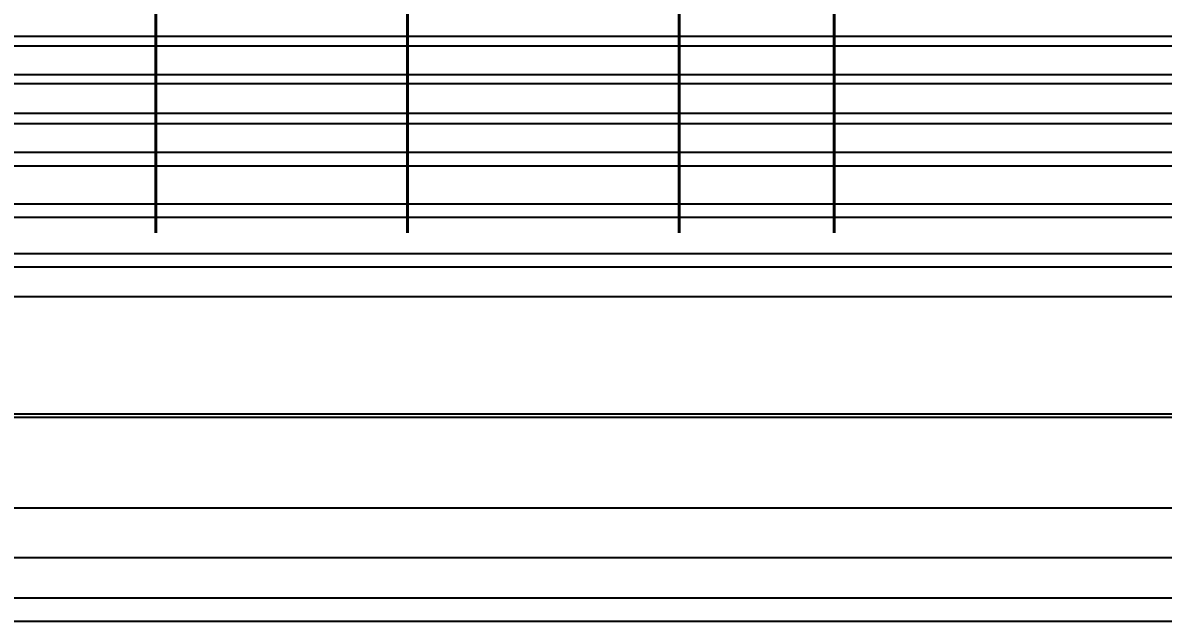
# Model space of a CAD drawing. Header units: inches. Extents: x 16928 to 514628, y -1471 to 241387.
# Drawn here: x 83904.4 to 84036.7, y 15419.6 to 15489 of the extents above; entities that cross this region are included whole.
import ezdxf

# ---------------------------------------------------------------- set-up
doc = ezdxf.new("R2010")
doc.units = ezdxf.units.IN
doc.header["$MEASUREMENT"] = 0
doc.layers.add('Edges', color=7, linetype='Continuous')
doc.styles.add('LAILA', font='romans.shx', dxfattribs={"width": 0.85})

# ---------------------------------------------------------------- blocks, each defined once
blk = doc.blocks.new('1.0HP AIR CONDITION')
for p, q in [((-841.74, 250.08), (-228.15, 250.08)), ((-228.15, 241.5), (-841.74, 241.5))]:
    blk.add_line(p, q)
at = {"layer": 'Edges'}
for p, q in [((-228.15, 330.65), (-841.74, 330.65)), ((-228.15, 328.97), (-841.74, 328.97)), ((-228.15, 324.08), (-841.74, 324.08)), ((-228.15, 322.55), (-841.74, 322.55)), ((-228.15, 317.44), (-841.74, 317.44)), ((-228.15, 315.68), (-841.74, 315.68)), ((-228.15, 310.78), (-841.74, 310.78)), ((-228.15, 308.45), (-841.74, 308.45)), ((-228.15, 301.95), (-841.74, 301.95)), ((-228.15, 299.67), (-841.74, 299.67)), ((-228.15, 293.47), (-841.74, 293.47)), ((-228.15, 291.19), (-841.74, 291.19)), ((-228.15, 286.11), (-841.74, 286.11)), ((-228.15, 266.07), (-841.74, 266.07)), ((-228.15, 265.5), (-841.74, 265.5)), ((-273.46, 234.65), (-799.93, 234.65)), ((-841.74, 230.7), (-228.15, 230.7))]:
    blk.add_line(p, q, dxfattribs=at)
at = {"insert": (-631.6, 387.99), "char_height": 90.913, "width": 890.1271, "attachment_point": 1, "style": 'LAILA'}
blk.add_mtext('1HP', dxfattribs=at)

msp = doc.modelspace()

# ---------------------------------------------------------------- block references
at = {"xscale": 0.6790501703158356, "yscale": 0.6790501703158356, "zscale": 0.6790501703158356}
msp.add_blockref('1.0HP AIR CONDITION', (84323.94, 15262.92), dxfattribs=at)

doc.saveas('drawing.dxf')
